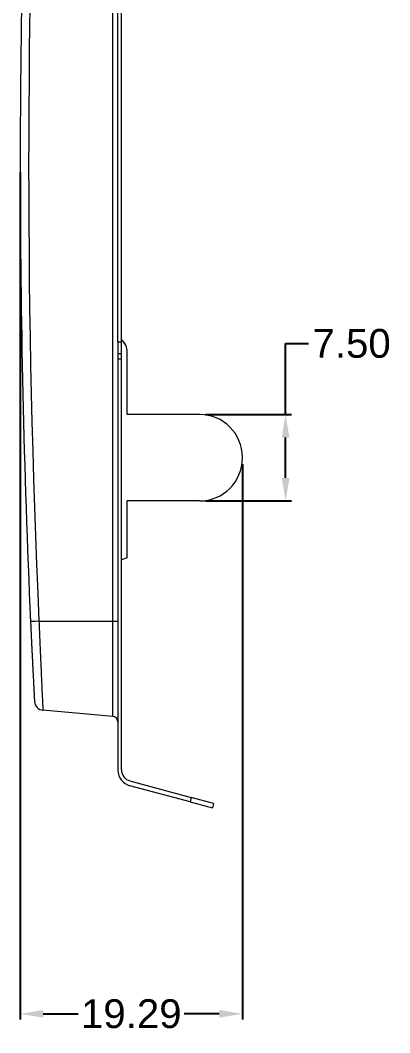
# Model space of a CAD drawing. Header units: millimetres. Extents: x 1920 to 4820, y 310 to 2320.
# Drawn here: x 2485 to 2517.1, y 1322.2 to 1410.1 of the extents above; entities that cross this region are included whole.
import ezdxf

# ---------------------------------------------------------------- set-up
doc = ezdxf.new("R2010")
doc.units = ezdxf.units.MM
doc.layers.add('core', color=7, linetype='Continuous', lineweight=20)
doc.layers.add('dim', color=82, linetype='Continuous', lineweight=9)
doc.styles.get("Standard").update_dxf_attribs({"font": 'arial.ttf'})
doc.dimstyles.get("Standard").update_dxf_attribs({"dimtxt": 0.18, "dimasz": 0.18, "dimexe": 0.18, "dimexo": 0.0625, "dimgap": 0.09, "dimtad": 0, "dimtih": 1, "dimtoh": 1, "dimzin": 0, "dimdsep": 46, "dimtxsty": 'Standard', "dimcen": 0.09, "dimadec": 0, "dimazin": 0, "dimtfac": 1, "dimtofl": 0, "dimtmove": 0, "dimatfit": 3, "dimfxl": 0, "dimtolj": 1, "dimtzin": 0, "dimarcsym": 0})

# ---------------------------------------------------------------- blocks, each defined once
blk = doc.blocks.new('*D8')
at = {"layer": 'Defpoints', "color": 0, "transparency": 16777216}
for p in [(2500.584, 1375.841), (2500.584, 1368.341), (2508.042, 1368.341)]:
    blk.add_point(p, dxfattribs=at)
at = {"layer": 'dim', "color": 0, "lineweight": -2, "transparency": 16777216}
for p, q in [((2508.042, 1375.841), (2508.042, 1382.004)), ((2508.042, 1382.004), (2510.042, 1382.004)), ((2501.084, 1375.841), (2508.541, 1375.841)), ((2508.042, 1370.341), (2508.042, 1373.841)), ((2501.084, 1368.341), (2508.541, 1368.341))]:
    blk.add_line(p, q, dxfattribs=at)
at = {"layer": 'dim', "color": 0, "transparency": 16777216}
for points in [[(2507.708, 1373.841), (2508.375, 1373.841), (2508.042, 1375.841)], [(2507.708, 1370.341), (2508.375, 1370.341), (2508.042, 1368.341)]]:
    blk.add_solid(points, dxfattribs=at)
at = {"layer": 'dim', "color": 0, "transparency": 16777216, "insert": (2513.774, 1382.004), "char_height": 2.5, "attachment_point": 5}
blk.add_mtext('\\A1;7.50', dxfattribs=at)
blk = doc.blocks.new('*D9')
at = {"layer": 'Defpoints', "color": 0, "transparency": 16777216}
for p in [(2484.994, 1397.391), (2504.284, 1372.041), (2484.994, 1323.802)]:
    blk.add_point(p, dxfattribs=at)
at = {"layer": 'dim', "color": 0, "lineweight": -2, "transparency": 16777216}
for p, q in [((2484.994, 1396.891), (2484.994, 1323.302)), ((2504.284, 1371.541), (2504.284, 1323.302)), ((2486.994, 1323.802), (2490.037, 1323.802)), ((2502.284, 1323.802), (2499.242, 1323.802))]:
    blk.add_line(p, q, dxfattribs=at)
at = {"layer": 'dim', "color": 0, "transparency": 16777216}
for points in [[(2486.994, 1324.136), (2486.994, 1323.469), (2484.994, 1323.802)], [(2502.284, 1324.136), (2502.284, 1323.469), (2504.284, 1323.802)]]:
    blk.add_solid(points, dxfattribs=at)
at = {"layer": 'dim', "color": 0, "transparency": 16777216, "insert": (2494.639, 1323.802), "char_height": 2.5, "attachment_point": 5}
blk.add_mtext('\\A1;19.29', dxfattribs=at)

msp = doc.modelspace()

# ---------------------------------------------------------------- linework, layer by layer
at = {"layer": 'core'}
for p, q in [((2493.028, 1357.891), (2493.028, 1426.641)), ((2493.484, 1382.141), (2493.484, 1412.641)), ((2493.784, 1382.141), (2493.784, 1412.641)), ((2493.484, 1382.141), (2493.484, 1381.141)), ((2493.484, 1382.141), (2493.784, 1382.141)), ((2493.784, 1381.141), (2493.784, 1382.141)), ((2493.484, 1381.141), (2493.484, 1380.641)), ((2493.484, 1381.141), (2493.784, 1381.141)), ((2493.784, 1380.641), (2493.784, 1381.141)), ((2494.284, 1375.841), (2494.284, 1381.238)), ((2493.484, 1380.641), (2493.484, 1344.965)), ((2493.784, 1380.641), (2493.484, 1380.641)), ((2493.784, 1344.992), (2493.784, 1380.641)), ((2500.584, 1375.841), (2494.284, 1375.841)), ((2504.284, 1372.041), (2504.284, 1372.141)), ((2494.284, 1363.391), (2494.284, 1368.341)), ((2500.584, 1368.341), (2494.284, 1368.341)), ((2494.284, 1363.391), (2493.784, 1363.237)), ((2486.619, 1357.891), (2493.028, 1357.891)), ((2493.028, 1357.891), (2493.484, 1357.891)), ((2493.028, 1349.631), (2493.028, 1357.891)), ((2493.028, 1349.631), (2486.961, 1350.161)), ((2499.749, 1342.212), (2494.522, 1343.613)), ((2494.526, 1344.026), (2499.852, 1342.599)), ((2499.852, 1342.599), (2499.749, 1342.212)), ((2501.784, 1342.081), (2499.852, 1342.599)), ((2499.749, 1342.212), (2501.681, 1341.695)), ((2501.784, 1342.081), (2501.681, 1341.695))]:
    msp.add_line(p, q, dxfattribs=at)
for centre, radius, start, end in [((2492.784, 1381.242), 1.5, 0, 48.18854), ((2492.784, 1381.238), 1.5, 0, 48.18934), ((2500.584, 1372.141), 3.7, 0, 90), ((2500.584, 1372.041), 3.7, 270, 0), ((2487.031, 1350.958), 0.8, 183.05085, 265), ((2492.984, 1349.133), 0.5, 360, 85), ((2494.884, 1344.965), 1.4, 180, 255), ((2494.784, 1344.992), 1, 180, 255)]:
    msp.add_arc(centre, radius, start, end, dxfattribs=at)
for centre, major_axis, ratio, start_param, end_param in [((3351.653, 1397.391), (0, 869.235), 0.996195, 1.525338, 1.616254), ((2486.689, 1357.891), (0.799, 0.036), 0.00396, 1.657971, 3.134007)]:
    msp.add_ellipse(centre, major_axis=major_axis, ratio=ratio, start_param=start_param, end_param=end_param, dxfattribs=at)
for points, knots in [([(2485.89, 1436.927), (2485.293, 1423.757), (2484.994, 1410.574), (2484.994, 1384.207), (2485.293, 1371.024), (2485.89, 1357.855)], [0, 0, 0, 0, 0.5, 0.5, 1, 1, 1, 1]), ([(2485.89, 1357.855), (2485.89, 1357.841), (2485.892, 1357.814), (2485.894, 1357.771), (2485.896, 1357.725), (2485.898, 1357.675), (2485.9, 1357.621), (2485.903, 1357.564), (2485.906, 1357.503), (2485.909, 1357.439), (2485.912, 1357.371), (2485.915, 1357.3), (2485.919, 1357.225), (2485.922, 1357.147), (2485.926, 1357.065), (2485.93, 1356.98), (2485.934, 1356.891), (2485.938, 1356.799), (2485.943, 1356.704), (2485.947, 1356.605), (2485.956, 1356.412), (2485.969, 1356.137), (2485.986, 1355.795), (2486, 1355.488), (2486.014, 1355.204), (2486.028, 1354.925), (2486.042, 1354.634), (2486.057, 1354.322), (2486.074, 1353.982), (2486.091, 1353.649), (2486.105, 1353.354), (2486.117, 1353.129), (2486.127, 1352.93), (2486.139, 1352.704), (2486.154, 1352.41), (2486.167, 1352.143), (2486.179, 1351.929), (2486.186, 1351.783), (2486.193, 1351.657), (2486.199, 1351.548), (2486.204, 1351.444), (2486.21, 1351.34), (2486.215, 1351.234), (2486.22, 1351.136), (2486.224, 1351.067), (2486.226, 1351.023), (2486.228, 1350.998), (2486.229, 1350.977), (2486.23, 1350.96), (2486.23, 1350.947), (2486.231, 1350.937), (2486.231, 1350.929), (2486.232, 1350.923), (2486.232, 1350.92), (2486.232, 1350.917), (2486.232, 1350.916), (2486.232, 1350.916), (2486.232, 1350.916)], [0, 0, 0, 0, 0.003617, 0.007563, 0.011839, 0.016445, 0.02138, 0.026645, 0.03224, 0.038164, 0.044417, 0.051001, 0.057913, 0.065155, 0.072727, 0.080628, 0.088858, 0.097418, 0.106306, 0.115524, 0.125071, 0.160597, 0.193299, 0.22318, 0.250241, 0.277217, 0.307055, 0.339757, 0.375326, 0.417387, 0.452211, 0.47979, 0.50012, 0.528319, 0.569915, 0.624889, 0.65336, 0.680098, 0.705105, 0.728381, 0.749929, 0.777036, 0.806918, 0.839577, 0.875016, 0.889868, 0.903914, 0.917153, 0.929586, 0.941213, 0.952032, 0.962045, 0.971251, 0.979649, 0.98724, 0.994024, 1, 1, 1, 1]), ([(2486.619, 1357.891), (2486.632, 1357.58), (2486.658, 1356.957), (2486.696, 1356.037), (2486.734, 1355.144), (2486.772, 1354.291), (2486.807, 1353.49), (2486.84, 1352.753), (2486.871, 1352.091), (2486.897, 1351.514), (2486.92, 1351.03), (2486.938, 1350.646), (2486.951, 1350.368), (2486.959, 1350.199), (2486.961, 1350.161), (2486.961, 1350.161)], [0, 0, 0, 0, 0.076923, 0.153846, 0.230769, 0.307692, 0.384615, 0.461538, 0.538461, 0.615384, 0.692308, 0.769231, 0.846154, 0.923077, 1, 1, 1, 1])]:
    msp.add_open_spline(points, degree=3, knots=knots, dxfattribs=at)

# ---------------------------------------------------------------- dimensions: what is measured, and where the dimension line sits
at = {"layer": 'dim'}
dim = msp.add_linear_dim(base=(2484.994, 1323.802), p1=(2504.284, 1372.041), p2=(2484.994, 1397.391), dimstyle='Standard', override={"dimtxt": 2.5, "dimasz": 2, "dimexe": 0.49975, "dimexo": 0.49975, "dimgap": 0.49975}, dxfattribs=at)
dim.commit()
dim.dimension.update_dxf_attribs({"geometry": '*D9', "text_midpoint": (2494.639, 1323.802)})
dim = msp.add_linear_dim(base=(2508.042, 1368.341), p1=(2500.584, 1375.841), p2=(2500.584, 1368.341), angle=90, dimstyle='Standard', override={"dimtxt": 2.5, "dimasz": 2, "dimexe": 0.49975, "dimexo": 0.49975, "dimgap": 0.49975}, dxfattribs=at)
dim.commit()
dim.dimension.update_dxf_attribs({"geometry": '*D8', "text_midpoint": (2513.774, 1382.004), "dimtype": 160})

doc.saveas('drawing.dxf')
